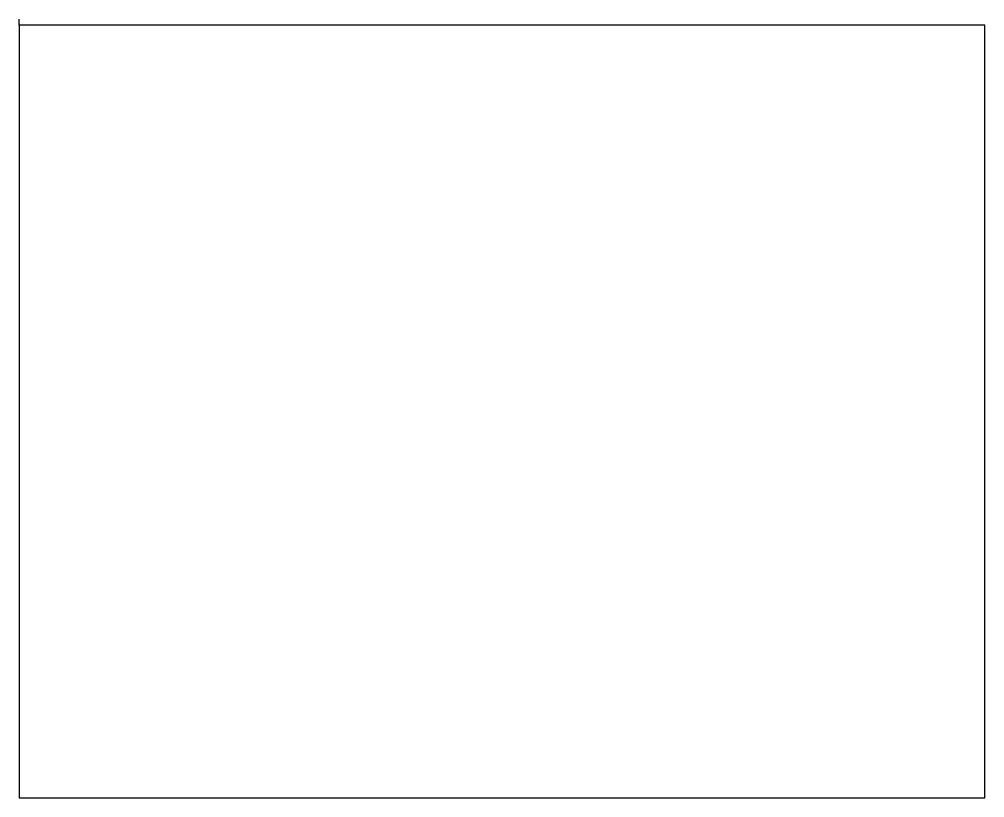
# Model space of a CAD drawing. Header units: metres. Extents: x 2 to 323, y -2 to 254.
# Drawn here: x 131.046 to 131.546, y 67.361 to 67.764 of the extents above; entities that cross this region are included whole.
import ezdxf

# ---------------------------------------------------------------- set-up
doc = ezdxf.new("R2010")
doc.units = ezdxf.units.M
doc.layers.add('REFERENCIA', color=7, linetype='Continuous')

msp = doc.modelspace()

# ---------------------------------------------------------------- linework, layer by layer
at = {"layer": 'REFERENCIA'}
for p, q in [((131.046, 67.761), (131.046, 67.764)), ((131.146, 67.761), (131.046, 67.761)), ((131.146, 67.761), (131.046, 67.761))]:
    msp.add_line(p, q, dxfattribs=at)
msp.add_lwpolyline([(131.046, 67.361), (131.546, 67.361), (131.546, 67.761), (131.046, 67.761), (131.046, 67.361)], close=True, dxfattribs=at)
msp.add_lwpolyline([(131.046, 67.361), (131.546, 67.361), (131.546, 67.761), (131.046, 67.761), (131.046, 67.361)], close=True, dxfattribs=at)
msp.add_lwpolyline([(131.046, 67.361), (131.546, 67.361), (131.546, 67.761), (131.046, 67.761), (131.046, 67.361)], close=True, dxfattribs=at)
msp.add_lwpolyline([(131.046, 67.361), (131.546, 67.361), (131.546, 67.761), (131.046, 67.761), (131.046, 67.361)], close=True, dxfattribs=at)
msp.add_lwpolyline([(131.046, 67.361), (131.546, 67.361), (131.546, 67.761), (131.046, 67.761), (131.046, 67.361)], close=True, dxfattribs=at)

doc.saveas('drawing.dxf')
